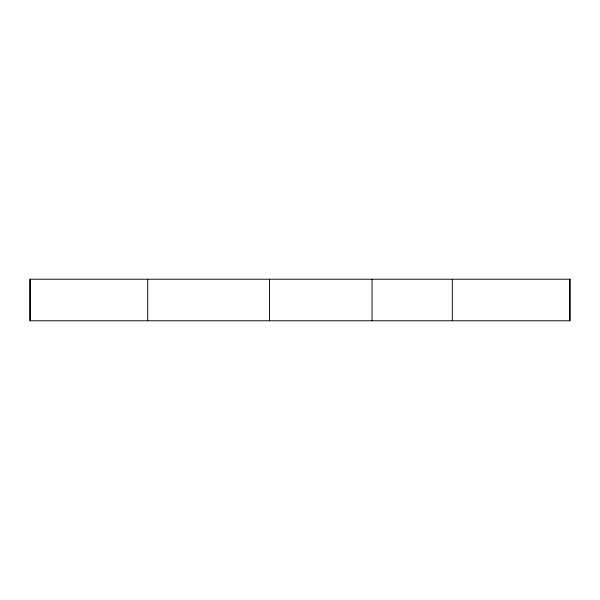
<?xml version="1.0" encoding="UTF-8"?>
<svg xmlns="http://www.w3.org/2000/svg" width="600" height="600" viewBox="0 0 600 600"><rect width="100%" height="100%" fill="white"/><g stroke="black" fill="none" stroke-linecap="round" stroke-linejoin="round"><path stroke-width="0.9" d="M569.805 279.225L569.805 320.775M452.317 279.225L452.317 320.775M372.067 279.225L372.067 320.775M269.49 279.225L269.49 320.775M147.705 279.225L147.705 320.775M30.082 279.225L30.082 320.775M570 279.225L30 279.225L30 320.775L570 320.775L570 279.225"/></g></svg>
